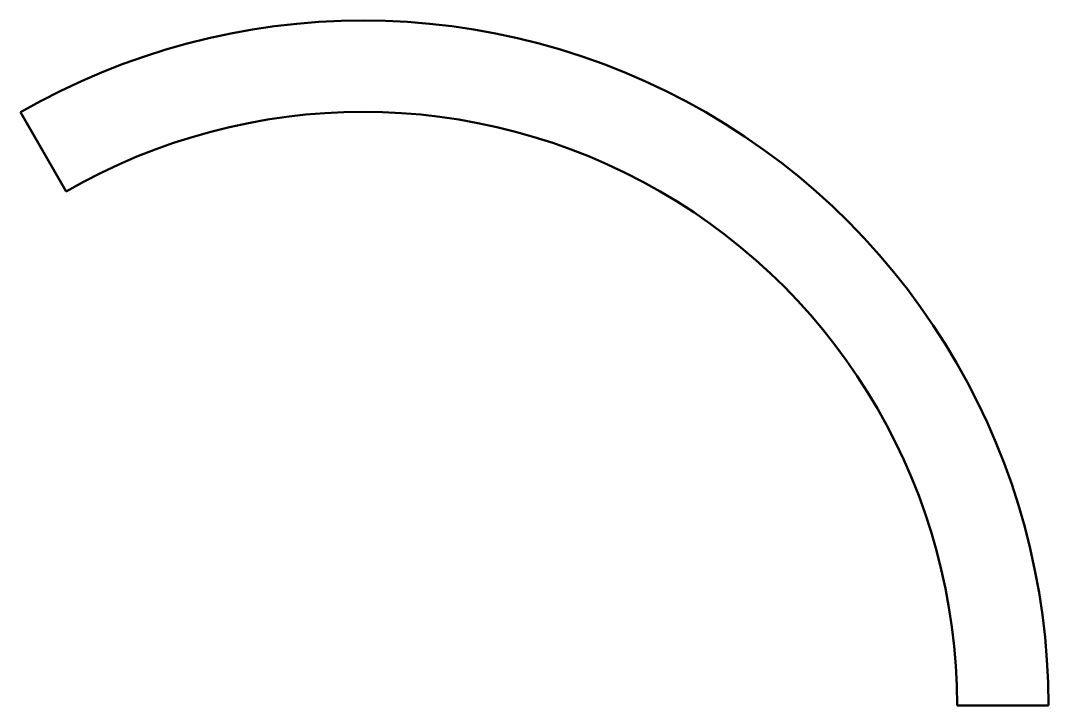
# Model space of a CAD drawing. Header units: millimetres. Extents: x -102 to 10, y 0 to 75.
import ezdxf

# ---------------------------------------------------------------- set-up
doc = ezdxf.new("R2010")
doc.units = ezdxf.units.MM
doc.layers.add('IV_OUTER_PROFILE', color=7, linetype='Continuous', lineweight=50)

msp = doc.modelspace()

# ---------------------------------------------------------------- linework, layer by layer
at = {"layer": 'IV_OUTER_PROFILE'}
for p, q in [((-97.5, 56.29), (-102.5, 64.95)), ((10, 0), (0, 0))]:
    msp.add_line(p, q, dxfattribs=at)
for radius in [75, 65]:
    msp.add_arc((-65, 0), radius, 0, 120, dxfattribs=at)

doc.saveas('drawing.dxf')
